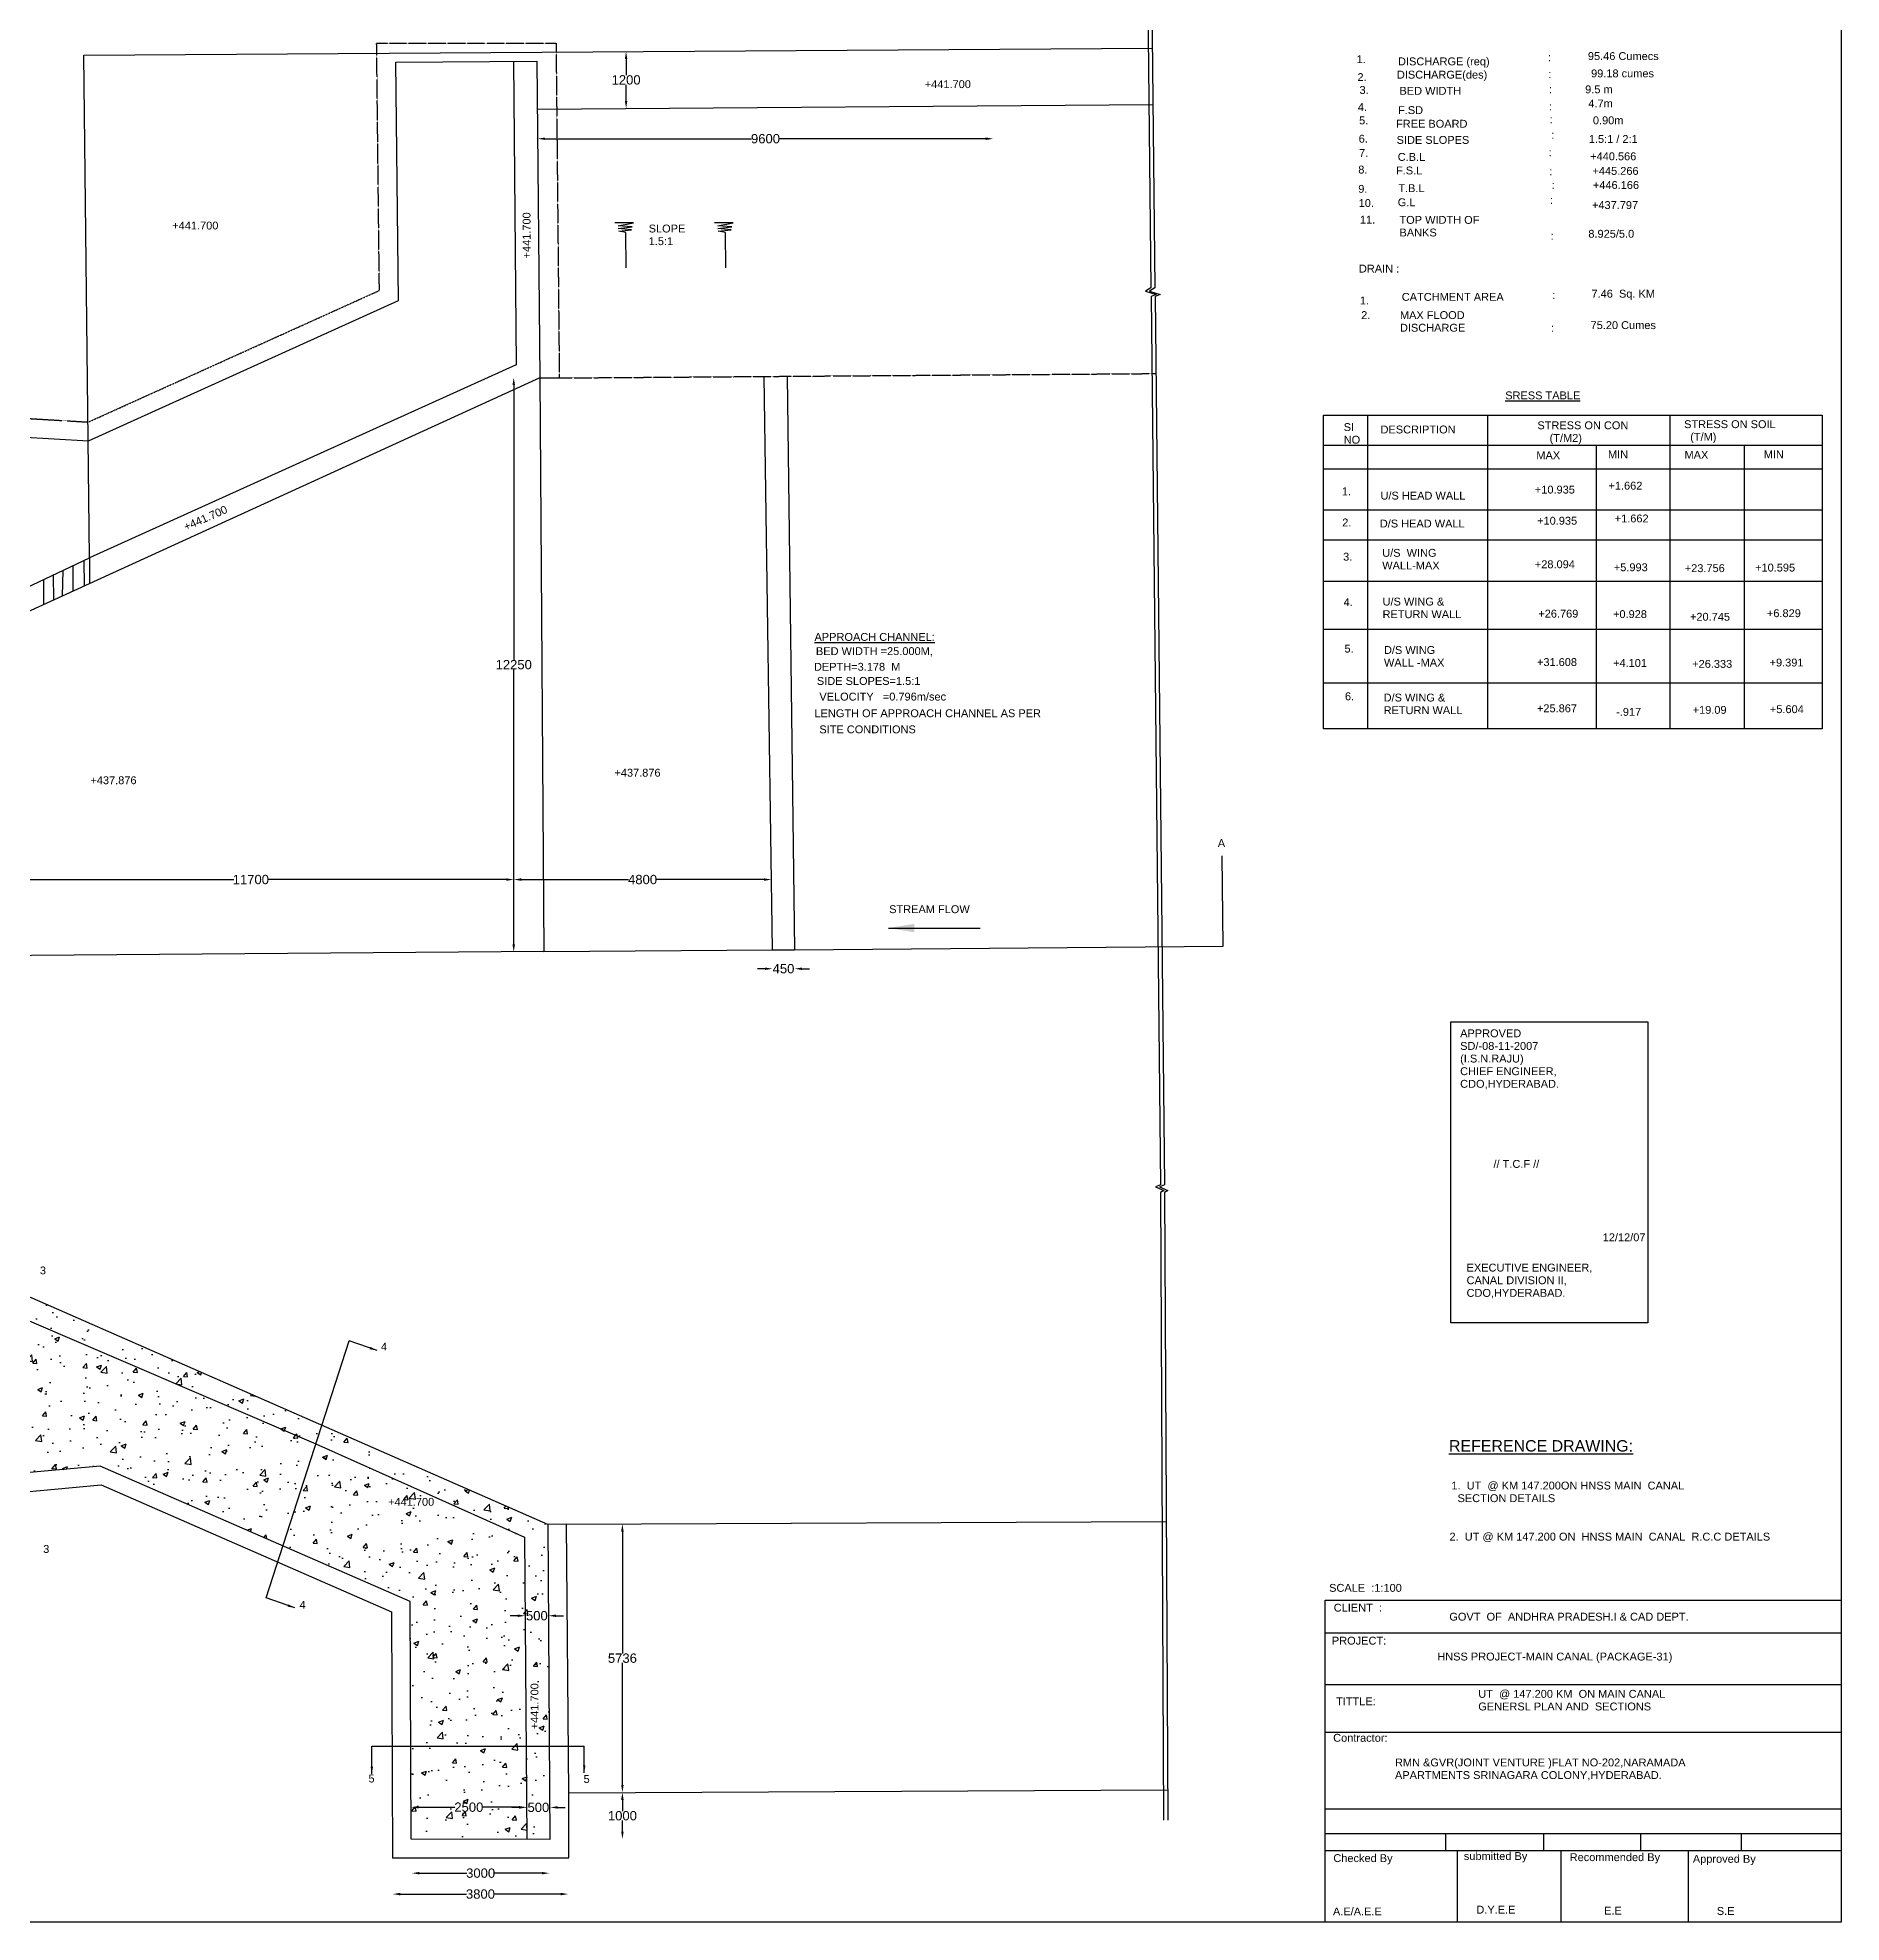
# Model space of a CAD drawing. Header units: millimetres. Extents: x -87412 to 65085, y -34262 to 36967.
# Drawn here: x 26446 to 65083, y -34262 to 6113 of the extents above; entities that cross this region are included whole.
import ezdxf

# ---------------------------------------------------------------- set-up
doc = ezdxf.new("R2010")
doc.units = ezdxf.units.MM
doc.header["$MEASUREMENT"] = 0
doc.linetypes.add('DASHDOT', pattern=[1, 0.5, -0.25, 0, -0.25])
doc.styles.get("Standard").update_dxf_attribs({"font": 'arial.ttf'})
doc.dimstyles.new('Civil', dxfattribs={"dimtxt": 200, "dimasz": 160, "dimexe": 0.1, "dimexo": 0.0625, "dimgap": 0.09, "dimtad": 0, "dimtih": 1, "dimtoh": 1, "dimdec": 0, "dimzin": 12, "dimdsep": 46, "dimtxsty": 'Standard', "dimcen": 0, "dimse1": 1, "dimse2": 1, "dimadec": 0, "dimazin": 2, "dimtfac": 1, "dimtdec": 0, "dimtofl": 0, "dimtmove": 0, "dimatfit": 3, "dimfxl": 1, "dimfrac": 1, "dimtolj": 1, "dimtzin": 0, "dimarcsym": 0})

# ---------------------------------------------------------------- blocks, each defined once
blk = doc.blocks.new('*D43')
at = {"color": 0, "lineweight": -2, "transparency": 16777216}
for p, q in [((39051, 5656), (39051, 5310)), ((39051, 4760), (39051, 5105))]:
    blk.add_line(p, q, dxfattribs=at)
at = {"color": 0, "transparency": 16777216}
for points in [[(39024, 5656), (39078, 5656), (39051, 5816)], [(39024, 4760), (39078, 4760), (39051, 4600)]]:
    blk.add_solid(points, dxfattribs=at)
at = {"layer": 'Defpoints', "color": 0, "transparency": 16777216}
for p in [(39051, 5816), (39066, 5816), (39074, 4600)]:
    blk.add_point(p, dxfattribs=at)
at = {"color": 0, "transparency": 16777216, "insert": (39051, 5208), "char_height": 200, "attachment_point": 5}
blk.add_mtext('\\A1;1200', dxfattribs=at)
blk = doc.blocks.new('*D44')
at = {"color": 0, "lineweight": -2, "transparency": 16777216}
for p, q in [((37317, 3948), (41739, 3948)), ((46757, 3948), (42336, 3948))]:
    blk.add_line(p, q, dxfattribs=at)
at = {"color": 0, "transparency": 16777216}
for points in [[(37317, 3975), (37317, 3922), (37157, 3948)], [(46757, 3975), (46757, 3922), (46917, 3948)]]:
    blk.add_solid(points, dxfattribs=at)
at = {"layer": 'Defpoints', "color": 0, "transparency": 16777216}
for p in [(37157, 3905), (46917, 3948), (46917, 3905)]:
    blk.add_point(p, dxfattribs=at)
at = {"color": 0, "transparency": 16777216, "insert": (42037, 3948), "char_height": 200, "attachment_point": 5}
blk.add_mtext('\\A1;9600', dxfattribs=at)
blk = doc.blocks.new('*D45')
at = {"color": 0, "lineweight": -2, "transparency": 16777216}
for p, q in [((36644, -1329), (36644, -7218)), ((36644, -13311), (36644, -7422))]:
    blk.add_line(p, q, dxfattribs=at)
at = {"color": 0, "transparency": 16777216}
for points in [[(36617, -1329), (36671, -1329), (36644, -1169)], [(36617, -13311), (36671, -13311), (36644, -13471)]]:
    blk.add_solid(points, dxfattribs=at)
at = {"layer": 'Defpoints', "color": 0, "transparency": 16777216}
for p in [(36592, -1169), (36601, -13471), (36644, -13471)]:
    blk.add_point(p, dxfattribs=at)
at = {"color": 0, "transparency": 16777216, "insert": (36644, -7320), "char_height": 200, "attachment_point": 5}
blk.add_mtext('\\A1;12250', dxfattribs=at)
blk = doc.blocks.new('*D46')
at = {"color": 0, "lineweight": -2, "transparency": 16777216}
for p, q in [((25540, -11923), (30645, -11923)), ((36484, -11923), (31379, -11923))]:
    blk.add_line(p, q, dxfattribs=at)
at = {"color": 0, "transparency": 16777216}
for points in [[(25540, -11896), (25540, -11950), (25380, -11923)], [(36484, -11896), (36484, -11950), (36644, -11923)]]:
    blk.add_solid(points, dxfattribs=at)
at = {"layer": 'Defpoints', "color": 0, "transparency": 16777216}
for p in [(25380, -12045), (36644, -11923), (36644, -12045)]:
    blk.add_point(p, dxfattribs=at)
at = {"color": 0, "transparency": 16777216, "insert": (31012, -11923), "char_height": 200, "attachment_point": 5}
blk.add_mtext('\\A1;11700', dxfattribs=at)
blk = doc.blocks.new('*D47')
at = {"color": 0, "lineweight": -2, "transparency": 16777216}
for p, q in [((36804, -11923), (39102, -11923)), ((42005, -11923), (39707, -11923))]:
    blk.add_line(p, q, dxfattribs=at)
at = {"color": 0, "transparency": 16777216}
for points in [[(36804, -11896), (36804, -11950), (36644, -11923)], [(42005, -11896), (42005, -11950), (42165, -11923)]]:
    blk.add_solid(points, dxfattribs=at)
at = {"layer": 'Defpoints', "color": 0, "transparency": 16777216}
for p in [(36644, -11923), (42165, -11923), (42165, -11932)]:
    blk.add_point(p, dxfattribs=at)
at = {"color": 0, "transparency": 16777216, "insert": (39404, -11923), "char_height": 200, "attachment_point": 5}
blk.add_mtext('\\A1;4800', dxfattribs=at)
blk = doc.blocks.new('*D50')
at = {"color": 0, "lineweight": -2, "transparency": 16777216}
for p, q in [((36730, -27694), (36570, -27694)), ((37549, -27694), (37709, -27694))]:
    blk.add_line(p, q, dxfattribs=at)
at = {"color": 0, "transparency": 16777216}
for points in [[(36730, -27667), (36730, -27721), (36890, -27694)], [(37549, -27667), (37549, -27721), (37389, -27694)]]:
    blk.add_solid(points, dxfattribs=at)
at = {"layer": 'Defpoints', "color": 0, "transparency": 16777216}
for p in [(36890, -27678), (37389, -27675), (37389, -27694)]:
    blk.add_point(p, dxfattribs=at)
at = {"color": 0, "transparency": 16777216, "insert": (37139, -27694), "char_height": 200, "attachment_point": 5}
blk.add_mtext('\\A1;500', dxfattribs=at)
blk = doc.blocks.new('*D51')
at = {"color": 0, "lineweight": -2, "transparency": 16777216}
for p, q in [((34605, -31796), (35382, -31796)), ((36759, -31796), (35982, -31796))]:
    blk.add_line(p, q, dxfattribs=at)
at = {"color": 0, "transparency": 16777216}
for points in [[(34605, -31770), (34605, -31823), (34445, -31796)], [(36759, -31770), (36759, -31823), (36919, -31796)]]:
    blk.add_solid(points, dxfattribs=at)
at = {"layer": 'Defpoints', "color": 0, "transparency": 16777216}
for p in [(34445, -31812), (36919, -31794), (36919, -31796)]:
    blk.add_point(p, dxfattribs=at)
at = {"color": 0, "transparency": 16777216, "insert": (35682, -31796), "char_height": 200, "attachment_point": 5}
blk.add_mtext('\\A1;2500', dxfattribs=at)
blk = doc.blocks.new('*D52')
at = {"color": 0, "lineweight": -2, "transparency": 16777216}
for p, q in [((34624, -33209), (35636, -33209)), ((37246, -33209), (36233, -33209))]:
    blk.add_line(p, q, dxfattribs=at)
at = {"color": 0, "transparency": 16777216}
for points in [[(34624, -33182), (34624, -33236), (34464, -33209)], [(37246, -33182), (37246, -33236), (37406, -33209)]]:
    blk.add_solid(points, dxfattribs=at)
at = {"layer": 'Defpoints', "color": 0, "transparency": 16777216}
for p in [(34464, -33216), (37406, -33209), (37406, -33216)]:
    blk.add_point(p, dxfattribs=at)
at = {"color": 0, "transparency": 16777216, "insert": (35935, -33209), "char_height": 200, "attachment_point": 5}
blk.add_mtext('\\A1;3000', dxfattribs=at)
blk = doc.blocks.new('*D53')
at = {"color": 0, "lineweight": -2, "transparency": 16777216}
for p, q in [((34213, -33657), (35633, -33657)), ((37649, -33657), (36229, -33657))]:
    blk.add_line(p, q, dxfattribs=at)
at = {"color": 0, "transparency": 16777216}
for points in [[(34213, -33630), (34213, -33684), (34053, -33657)], [(37649, -33630), (37649, -33684), (37809, -33657)]]:
    blk.add_solid(points, dxfattribs=at)
at = {"layer": 'Defpoints', "color": 0, "transparency": 16777216}
for p in [(34053, -33680), (37809, -33657), (37809, -33680)]:
    blk.add_point(p, dxfattribs=at)
at = {"color": 0, "transparency": 16777216, "insert": (35931, -33657), "char_height": 200, "attachment_point": 5}
blk.add_mtext('\\A1;3800', dxfattribs=at)
blk = doc.blocks.new('*D54')
at = {"color": 0, "lineweight": -2, "transparency": 16777216}
for p, q in [((38972, -31639), (38972, -31877)), ((38972, -32320), (38972, -32082))]:
    blk.add_line(p, q, dxfattribs=at)
at = {"color": 0, "transparency": 16777216}
for points in [[(38945, -31639), (38999, -31639), (38972, -31479)], [(38945, -32320), (38999, -32320), (38972, -32480)]]:
    blk.add_solid(points, dxfattribs=at)
at = {"layer": 'Defpoints', "color": 0, "transparency": 16777216}
for p in [(38972, -31479), (39013, -31479), (39018, -32480)]:
    blk.add_point(p, dxfattribs=at)
at = {"color": 0, "transparency": 16777216, "insert": (38972, -31979), "char_height": 200, "attachment_point": 5}
blk.add_mtext('\\A1;1000', dxfattribs=at)
blk = doc.blocks.new('*D55')
at = {"color": 0, "lineweight": -2, "transparency": 16777216}
for p, q in [((38972, -25890), (38972, -28502)), ((38972, -31319), (38972, -28706))]:
    blk.add_line(p, q, dxfattribs=at)
at = {"color": 0, "transparency": 16777216}
for points in [[(38945, -25890), (38999, -25890), (38972, -25730)], [(38945, -31319), (38999, -31319), (38972, -31479)]]:
    blk.add_solid(points, dxfattribs=at)
at = {"layer": 'Defpoints', "color": 0, "transparency": 16777216}
for p in [(38972, -25730), (38985, -25730), (39013, -31479)]:
    blk.add_point(p, dxfattribs=at)
at = {"color": 0, "transparency": 16777216, "insert": (38972, -28604), "char_height": 200, "attachment_point": 5}
blk.add_mtext('\\A1;5736', dxfattribs=at)
blk = doc.blocks.new('*D103')
at = {"color": 0, "lineweight": -2, "transparency": 16777216}
for p, q in [((42026, -13833), (41866, -13833)), ((42819, -13833), (42979, -13833))]:
    blk.add_line(p, q, dxfattribs=at)
at = {"color": 0, "transparency": 16777216}
for points in [[(42026, -13806), (42026, -13860), (42186, -13833)], [(42819, -13806), (42819, -13860), (42659, -13833)]]:
    blk.add_solid(points, dxfattribs=at)
at = {"layer": 'Defpoints', "color": 0, "transparency": 16777216}
for p in [(42186, -13432), (42659, -13425), (42659, -13833)]:
    blk.add_point(p, dxfattribs=at)
at = {"color": 0, "transparency": 16777216, "insert": (42423, -13833), "char_height": 200, "attachment_point": 5}
blk.add_mtext('\\A1;450', dxfattribs=at)
blk = doc.blocks.new('*D105')
at = {"color": 0, "lineweight": -2, "transparency": 16777216}
for p, q in [((36761, -31800), (36601, -31800)), ((37583, -31800), (37743, -31800))]:
    blk.add_line(p, q, dxfattribs=at)
at = {"color": 0, "transparency": 16777216}
for points in [[(36761, -31774), (36761, -31827), (36921, -31800)], [(37583, -31774), (37583, -31827), (37423, -31800)]]:
    blk.add_solid(points, dxfattribs=at)
at = {"layer": 'Defpoints', "color": 0, "transparency": 16777216}
for p in [(37423, -31800), (36921, -32059), (37423, -32059)]:
    blk.add_point(p, dxfattribs=at)
at = {"color": 0, "transparency": 16777216, "insert": (37172, -31800), "char_height": 200, "attachment_point": 5}
blk.add_mtext('\\A1;500', dxfattribs=at)

msp = doc.modelspace()

# ---------------------------------------------------------------- hatches: boundary and pattern name
h = msp.add_hatch()
h.set_pattern_fill('AR-CONC', color=256, scale=150, style=0)
h.paths.add_polyline_path([(24353.2, -20250), (23612.9, -20257.2), (23617.5, -20695), (23617.6, -20717.3), (24358.7, -20711.7)])
h.paths.add_polyline_path([(24857, -20245), (24353.2, -20250), (24358.7, -20711.7), (24864.6, -20707.9)])
h.paths.add_polyline_path([(25453.3, -20506.7), (24857, -20245), (24864.6, -20707.9), (25455, -20703.5)])
h.paths.add_polyline_path([(25453.3, -20506.7), (25455, -20703.5), (24864.6, -20707.9), (24865.5, -20761), (25712, -21137), (32403, -24013), (36878, -26011.5), (36924, -32484), (37416.5, -32484.5), (37377.5, -25739)])
h.paths.add_polyline_path([(25712, -21137), (24865.5, -20761), (24864.6, -20707.9), (23617.6, -20717.3), (23638, -24743.5), (24834, -24755), (27786.5, -24491.5), (34423, -27385.5), (34448, -32481.5), (36924, -32484), (36878, -26011.5), (32403, -24013)])
h.paths.add_polyline_path([(36868.7, -27541.9), (37409.9, -27541.9), (37409.9, -27846.1), (36868.7, -27846.1)], flags=24)

# ---------------------------------------------------------------- linework, layer by layer
for points in [[(65083, -34261.5), (-86346.4, -34261.5), (-86346.4, 36966.4), (65083, 36966.4)], [(53991, -1973.5), (64675, -1973.5), (64675, -8696), (53991, -8696)], [(56721.5, -14970), (60938, -14970), (60938, -21419), (56721.5, -21419)], [(54029.5, -27358), (65083, -27358), (65083, -34261.5), (54029.5, -34261.5)]]:
    msp.add_lwpolyline(points, close=True)
for points in [[(50157.5, 13535), (50293.5, 757.5), (50174.5, 682), (50404, 609.5), (50299.5, 568.5), (50497, -18465), (50390, -18508), (50572.5, -18586), (50500, -18629), (50565.5, -32076.5)], [(50244.5, 13535), (50380.5, 757.5), (50261.5, 682), (50491, 609.5), (50386.5, 568.5), (50584, -18465), (50477, -18508), (50659.5, -18586), (50587, -18629), (50652.5, -32076.5)], [(36641.9, 5604.9), (36697.5, -896), (27556.5, -5027.5), (27436.5, 5738), (50325.9, 5890.6)], [(37776.5, -25735.5), (37377.5, -25739), (37416.5, -32484.5), (34448, -32481.5), (34423, -27385.5), (27786.5, -24491.5), (24834, -24755), (23638, -24743.5), (23617.5, -20695), (23508, -10357), (23388.5, -2355.5), (24583.5, -2350.5), (27534.5, -2527), (34175.5, 485.5), (34120.5, 5592), (37141, 5607.5), (37206, -1170.5), (37620.5, -1176.5)], [(37150.8, 4585.3), (50338.7, 4683.2)], [(39055.5, 1182), (39045.5, 1939.5), (38892.5, 1969), (39169, 1994.5), (38879, 2025.5), (39184, 2064.5), (38884.5, 2080.5), (39211, 2149), (38809.5, 2149)], [(41189.5, 1182), (41179.5, 1939.5), (41026.5, 1969), (41303, 1994.5), (41013, 2025.5), (41318, 2064.5), (41018.5, 2080.5), (41345, 2149), (40943.5, 2149)], [(37206, -1170.5), (24714, -6883), (24715, -6372.5), (27556.5, -5027.5)], [(37206, -1170.5), (37291.5, -13465.5), (42186, -13431.5), (42659.5, -13431), (51839.5, -13349), (51819.5, -11415.5)], [(42186, -13431.5), (42012, -1144.2)], [(42501, -1140.6), (42659.5, -13431)], [(54936.1, -1973.5), (54936.1, -8696)], [(57505.4, -1973.5), (57505.4, -8696)], [(61408.1, -1973.5), (61408.1, -8696)], [(53991, -2619), (64675, -2619)], [(59833.9, -2619), (59833.9, -8696)], [(63000.2, -2619), (63000.2, -8696)], [(53991, -3124), (64675, -3124)], [(53991, -3999), (64675, -3999)], [(53991, -4645.5), (64675, -4645.5)], [(27197.2, -5197.6), (27198.8, -5746.7)], [(27432.6, -5086.1), (27441.9, -5635.5)], [(27556.5, -5027.5), (27554.8, -5583.9)], [(26572.1, -5493.5), (26573.6, -6032.6)], [(26776.7, -5396.6), (26782.2, -5937.2)], [(26986.2, -5297.4), (26974, -5849.5)], [(53991, -5529.5), (64675, -5529.5)], [(53991, -6556.5), (64675, -6556.5)], [(37377.5, -25739), (24857, -20245), (24714, -6883)], [(53991, -7708.5), (64675, -7708.5)], [(37291.5, -13465.5), (25393, -13556), (14001, -13663), (3280, -13742.5), (-8475, -13829), (-18914, -13905), (-28056.5, -13972), (-34218, -14023.8)], [(-34155, -20704.5), (-8423.5, -20535), (3346.5, -20432), (14077, -20351), (24857, -20245), (24865.5, -20761), (25712, -21137), (32403, -24013), (36878, -26011.5), (36924, -32484)], [(-52275.5, -26468.9), (-52246.5, -32270), (-48946.5, -32270), (-48966, -28463), (-38861, -25148.5), (-34158.5, -25420.5), (-32478.5, -25428.5), (-32492, -21475), (-6285, -21248), (23203.5, -21010.5), (23225.5, -25162), (24880, -25160), (27807, -24891.5), (34025, -27608.5), (34046.5, -32883), (37826, -32878), (37826, -31484.5), (50649.3, -31422)], [(37826.3, -31484.5), (37776.5, -25735.5), (50621.3, -25672.9)], [(54029.5, -28061), (65083, -28061)], [(54029.5, -29167.5), (65083, -29167.5)], [(54029.5, -30187), (65083, -30187)], [(54029.5, -31831), (65083, -31831)], [(54029.5, -32358.5), (65083, -32358.5)], [(56607.5, -32358.5), (56607.5, -32721.5)], [(58706, -32358.5), (58706, -32721.5)], [(60779, -32358.5), (60779, -32721.5)], [(62935.5, -32358.5), (62935.5, -32721.5)], [(54029.5, -32721.5), (65083, -32721.5)], [(56852, -32721.5), (56852, -34261.5)], [(59073.5, -32721.5), (59073.5, -34261.5)], [(61801, -32721.5), (61801, -34261.5)]]:
    msp.add_lwpolyline(points)
at = {"linetype": 'DASHDOT'}
msp.add_lwpolyline([(-52572, 3908.5), (-49276, 3919), (-49218, 80), (-39099.2, -2991.3), (-34293.5, -2597), (-32681, -2605), (-32635, -6576.5), (-7657.5, -6386.5), (23023, -6121.5), (22976.5, -1954), (24519.5, -1943), (27529.5, -2121), (33766.5, 698.5), (33707.5, 5994.5), (37550.5, 5994), (37620.5, -1176.5), (50396.5, -1082.5)], dxfattribs=at)

# ---------------------------------------------------------------- texts
for s, height, p in [('1.', 168.5, (54699.7, 5568.8)), ('DISCHARGE (req)', 168.5, (55587.6, 5520.9)), (':', 168.5, (58800.3, 5609.6)), ('95.46 Cumecs', 168.5, (59654.4, 5634.6)), ('2.', 168.5, (54717.6, 5185)), ('DISCHARGE(des)', 168.5, (55562.9, 5236.7)), (':', 168.5, (58807.3, 5249.4)), ('99.18 cumes', 168.5, (59722.8, 5263.7)), ('+441.700', 168.5, (45449.3, 5033.3)), ('3.', 168.5, (54762.3, 4908.2)), ('BED WIDTH', 168.5, (55618.6, 4890.8)), (':', 168.5, (58821.1, 4923.9)), ('9.5 m', 168.5, (59595.8, 4922.1)), ('4.', 168.5, (54726.6, 4542.2)), ('F.SD', 168.5, (55587.6, 4476.9)), (':', 168.5, (58821.1, 4556.8)), ('4.7m', 168.5, (59664.2, 4619.5)), ('5.', 168.5, (54753.4, 4256.6)), ('FREE BOARD', 168.5, (55544.3, 4184.8)), (':', 168.5, (58835, 4279.8)), (':', 168.5, (58869.7, 3947.4)), ('0.90m', 168.5, (59761.9, 4258.4)), ('6.', 168.5, (54744.4, 3863.8)), ('7.', 168.5, (54753.4, 3560.3)), ('SIDE SLOPES ', 168.5, (55556.7, 3838.9)), ('C.B.L ', 168.5, (55581.4, 3474.4)), (':', 168.5, (58814.2, 3573.4)), ('1.5:1 / 2:1', 168.5, (59674, 3858.2)), ('+440.566', 168.5, (59703.3, 3487.3)), ('8.', 168.5, (54735.5, 3203.2)), ('F.S.L', 168.5, (55544.3, 3184.1)), (':', 168.5, (58828.1, 3164.8)), ('+445.266', 168.5, (59752.1, 3175)), ('9.', 168.5, (54735.5, 2790.6)), ('T.B.L', 168.5, (55593.6, 2805.2)), (':', 168.5, (58876.6, 2873.9)), ('+446.166', 168.5, (59761.9, 2872.4)), ('10.', 168.5, (54744.4, 2487.1)), ('G.L', 168.5, (55581.2, 2502.5)), (':', 168.5, (58842.1, 2551.8)), ('+437.797', 168.5, (59742.3, 2442.9)), ('+441.700', 168.5, (29329.1, 2004.2)), ('SLOPE ', 168.5, (39535.2, 1940.2)), ('11.', 168.5, (54771.2, 2130.1)), ('TOP WIDTH OF ', 168.5, (55618.3, 2125.7)), ('BANKS', 168.5, (55618.3, 1855)), ('1.5:1', 168.5, (39535.2, 1669.5)), (':', 168.5, (58855.9, 1783.1)), ('8.925/5.0', 168.5, (59664.2, 1828)), ('DRAIN :', 168.5, (54748.9, 1081.3)), ('1.', 168.5, (54768.5, 398.1)), ('CATCHMENT AREA', 168.5, (55667.3, 476.2)), (':', 168.5, (58891.4, 515.2)), ('7.46  Sq. KM', 168.5, (59731.6, 544.5)), ('2.', 168.5, (54797.8, 85.7)), ('MAX FLOOD ', 168.5, (55628.2, 85.7)), ('75.20 Cumes', 168.5, (59712, -129)), ('DISCHARGE', 168.5, (55628.2, -184.9)), (':', 168.5, (58862, -187.5)), ('%%USRESS TABLE', 168.5, (57883.1, -1634.4)), ('SI', 168.5, (54423.7, -2313.5)), ('NO', 168.5, (54423.7, -2584.2)), ('DESCRIPTION', 168.5, (55212.3, -2365)), ('STRESS ON CON', 168.5, (58572.3, -2275.3)), ('    (T/M2)', 168.5, (58572.3, -2546)), ('STRESS ON SOIL ', 168.5, (61715.3, -2251.1)), ('  (T/M)', 168.5, (61715.3, -2521.8)), ('MAX', 168.5, (58550.2, -2918)), ('MIN', 168.5, (60084.3, -2898.7)), ('MAX', 168.5, (61724.4, -2908.4)), ('MIN', 168.5, (63422.5, -2898.7)), ('1.', 168.5, (54382.4, -3691.8)), ('U/S HEAD WALL', 168.5, (55211.7, -3781.5)), ('+10.935', 168.5, (58518.4, -3653)), ('+1.662', 168.5, (60094.9, -3568.2)), ('2.', 168.5, (54392, -4356.9)), ('D/S HEAD WALL', 168.5, (55196.9, -4379.6)), ('+10.935', 168.5, (58566.9, -4319.4)), ('+1.662', 168.5, (60228.4, -4271)), ('U/S  WING ', 168.5, (55248.7, -5007.4)), ('3.', 168.5, (54411.3, -5089.5)), ('WALL-MAX', 168.5, (55248.7, -5278)), ('+28.094', 168.5, (58518.4, -5252.4)), ('+5.993', 168.5, (60210.1, -5317)), ('+23.756', 168.5, (61729.6, -5335.5)), ('+10.595', 168.5, (63236.2, -5323.6)), ('4.', 168.5, (54421, -6063)), ('U/S WING & ', 168.5, (55256.3, -6051.6)), ('RETURN WALL', 168.5, (55256.3, -6322.2)), ('+26.769', 168.5, (58592.3, -6310.3)), ('+0.928', 168.5, (60192.9, -6319.8)), ('+20.745', 168.5, (61841.2, -6376.9)), ('+6.829', 168.5, (63489.5, -6300.8)), ('%%UAPPROACH CHANNEL:', 168.5, (43087.1, -6808.4)), ('BED WIDTH =25.000M,', 168.5, (43117.6, -7113)), ('5.', 168.5, (54440, -7059.1)), ('WALL -MAX', 168.5, (55286.1, -7359.3)), ('D/S WING ', 168.5, (55286.1, -7088.6)), ('+31.608', 168.5, (58563.7, -7347.8)), ('+4.101', 168.5, (60192.9, -7366.9)), ('+26.333', 168.5, (61888.8, -7385.9)), ('+9.391', 168.5, (63546.7, -7357.3)), ('DEPTH=3.178  M ', 168.5, (43075.6, -7448.3)), ('SIDE SLOPES=1.5:1', 168.5, (43138.5, -7752.2)), ('VELOCITY   =0.796m/sec', 168.5, (43191, -8087.5)), ('6.', 168.5, (54449.7, -8080.8)), ('D/S WING &', 168.5, (55278.7, -8107.7)), ('LENGTH OF APPROACH CHANNEL AS PER ', 168.5, (43086.1, -8443.7)), ('RETURN WALL', 168.5, (55278.7, -8378.4)), ('+25.867', 168.5, (58563.7, -8337.8)), ('-.917', 168.5, (60259.6, -8413.9)), ('+19.09', 168.5, (61898.8, -8371.9)), ('+5.604', 168.5, (63553.1, -8356.9)), ('SITE CONDITIONS', 168.5, (43191, -8789.5)), ('+437.876', 168.5, (38801, -9717.4)), ('+437.876', 168.5, (27575.5, -9879.6)), ('A', 168.5, (51725.9, -11225)), ('STREAM FLOW', 168.5, (44686.8, -12641.6)), ('APPROVED', 168.5, (56918, -15300.1)), ('SD/-08-11-2007', 168.5, (56918, -15570.8)), ('(I.S.N.RAJU)', 168.5, (56918, -15841.5)), ('CHIEF ENGINEER,', 168.5, (56918, -16112.2)), ('CDO,HYDERABAD.', 168.5, (56918, -16382.8)), ('// T.C.F //', 168.5, (57631.9, -18098.2)), ('12/12/07', 168.5, (59971.5, -19671.1)), ('EXECUTIVE ENGINEER,', 168.5, (57055.3, -20320.2)), ('3', 168.5, (26493.4, -20381)), ('CANAL DIVISION II,', 168.5, (57055.3, -20590.9)), ('CDO,HYDERABAD.', 168.5, (57055.3, -20861.6)), ('4', 168.5, (33801, -22011.1)), ('%%UREFERENCE DRAWING:', 244.269, (56678.9, -24176.4)), ('1.  UT  @ KM 147.200ON HNSS MAIN  CANAL', 168.5, (56731.1, -24989.1)), ('+441.700', 168.5, (33951.9, -25338.1)), ('  SECTION DETAILS', 168.5, (56731.1, -25259.8)), ('3', 168.5, (26563.8, -26347.7)), ('2.  UT @ KM 147.200 ON  HNSS MAIN  CANAL  R.C.C DETAILS', 168.5, (56689.4, -26083.5)), ('SCALE  :1:100', 168.5, (54111, -27180.9)), ('4', 168.5, (32056.4, -27543.7)), ('CLIENT  :', 168.5, (54210.3, -27604.8)), ('GOVT  OF  ANDHRA PRADESH.I & CAD DEPT. ', 168.5, (56686.1, -27798.3)), ('PROJECT:', 168.5, (54170.2, -28312)), ('HNSS PROJECT-MAIN CANAL (PACKAGE-31)', 168.5, (56428.6, -28652.6)), ('TITTLE:', 168.5, (54259.6, -29610.9)), ('UT  @ 147.200 KM  ON MAIN CANAL ', 168.5, (57306.4, -29451.5)), ('GENERSL PLAN AND  SECTIONS', 168.5, (57306.4, -29722.2)), ('Contractor:', 168.5, (54198.1, -30393.4)), ('APARTMENTS SRINAGARA COLONY,HYDERABAD.', 168.5, (55521.7, -31191.6)), ('RMN &GVR(JOINT VENTURE )FLAT NO-202,NARAMADA', 168.5, (55521.7, -30920.9)), ('5', 168.5, (33532.3, -31264.9)), ('5', 168.5, (38140.5, -31275.3)), ('Checked By', 168.5, (54202, -32971.1)), ('submitted By', 168.5, (56997, -32926.3)), ('Recommended By', 168.5, (59264.7, -32950.5)), ('Approved By', 168.5, (61902.6, -32986)), ('D.Y.E.E', 168.5, (57265.3, -34075.2)), ('A.E/A.E.E', 168.5, (54192.8, -34112.8)), ('E.E', 168.5, (60002.4, -34097.6)), ('S.E', 168.5, (62416.5, -34102.1))]:
    msp.add_text(s, height=height).set_placement(p)
for rotation, p in [(90, (37003.5, 1383.5)), (23.61138, (29621.9, -4451.8)), (90, (37172.6, -30127.7))]:
    msp.add_text('+441.700', height=168.5, rotation=rotation).set_placement(p)

# ---------------------------------------------------------------- dimensions: what is measured, and where the dimension line sits
for base, p1, p2, text, picture, middle in [((39051, 5815.5), (39074.1, 4599.6), (39066, 5815.5), '1200', '*D43', (39051, 5207.6)), ((36644, -13470.8), (36592.5, -1169), (36600.5, -13470.8), '12250', '*D45', (36644, -7319.9)), ((38972, -25729.6), (39012.6, -31478.7), (38984.6, -25729.6), '5736', '*D55', (38972, -28604.2)), ((38972, -31478.7), (39017.5, -32480), (39012.6, -31478.7), '1000', '*D54', (38972, -31979.4))]:
    dim = msp.add_linear_dim(base=base, p1=p1, p2=p2, angle=90, text=text, dimstyle='Civil')
    dim.commit()
    dim.dimension.update_dxf_attribs({"geometry": picture, "text_midpoint": middle})
for base, p1, p2, text, picture, middle in [((46917, 3948.5), (37157.3, 3904.8), (46917, 3904.8), '9600', '*D44', (42037.2, 3948.5)), ((36644, -11923), (25379.9, -12044.9), (36644, -12044.9), '11700', '*D46', (31011.9, -11923)), ((42164.8, -11923), (36644, -11923), (42164.8, -11931.9), '4800', '*D47', (39404.4, -11923)), ((42659.4, -13833), (42186, -13431.5), (42659.4, -13425.4), '450', '*D103', (42422.7, -13833)), ((37388.7, -27694), (36889.8, -27678.3), (37388.7, -27675.4), '500', '*D50', (37139.3, -27694)), ((36919.1, -31796.5), (34444.7, -31811.7), (36919.1, -31794.2), '2500', '*D51', (35681.9, -31796.5)), ((37423.3, -31800.4), (36921.5, -32059.5), (37423.3, -32059.5), '500', '*D105', (37172.4, -31800.4)), ((37406, -33209), (34463.5, -33216.5), (37406, -33216.5), '3000', '*D52', (35934.8, -33209)), ((37809, -33657), (34053, -33680), (37809, -33680), '3800', '*D53', (35931, -33657))]:
    dim = msp.add_linear_dim(base=base, p1=p1, p2=p2, text=text, dimstyle='Civil')
    dim.commit()
    dim.dimension.update_dxf_attribs({"geometry": picture, "text_midpoint": middle})

# ---------------------------------------------------------------- leaders
for points, override in [([(44674.5, -12961.5), (46634, -12961.5)], {"dimasz": 550, "dimgap": 0.09, "dimtad": 0}), ([(31957, -27526), (31338, -27311.5), (33122, -21805.5)], {"dimgap": 0.09, "dimtad": 0}), ([(33717.5, -22011), (33122, -21805.5)], {"dimgap": 0.09, "dimtad": 0}), ([(33603.5, -31088.5), (33603.5, -30486.5), (38150.5, -30486.5)], {"dimgap": 0.09, "dimtad": 0}), ([(38155, -31060), (38155, -30486.5)], {"dimgap": 0.09, "dimtad": 0})]:
    msp.add_leader(points, dimstyle='Civil', override=override)

doc.saveas('drawing.dxf')
